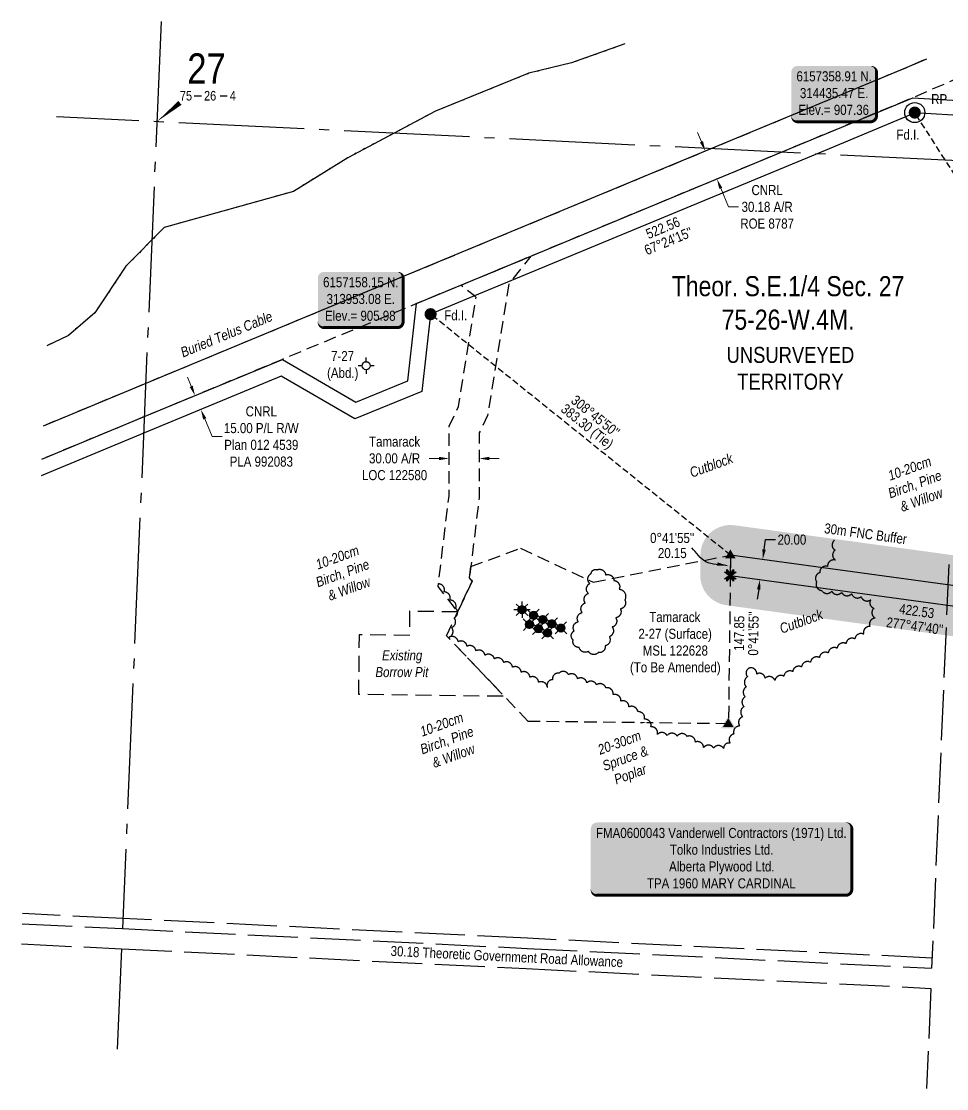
# Model space of a CAD drawing. Extents: x 313545 to 316106, y 6156353 to 6158544.
# Drawn here: x 313545 to 314467, y 6156387 to 6157450 of the extents above; entities that cross this region are included whole.
import ezdxf
from ezdxf.enums import TextEntityAlignment as Align

# ---------------------------------------------------------------- set-up
doc = ezdxf.new("R2010")
doc.units = 0
doc.header["$LTSCALE"] = 5
doc.header["$PDSIZE"] = 0.5
for name, pattern in [('0', [1, 1, 0]), ('foc-ACCESSROAD', [3.75, 2.5, -1.25]), ('foc-QUARTERLINE', [33, 25, -3, 2, -3]), ('foc-TIELINE', [1.875, 1.25, -0.625]), ('foc-UNSURVEYED', [12.5, 10, -2.5]), ('foc-WHEELTRACKS', [2, 0.4, -1.6]), ('HIDDEN2', [4.7625, 3.175, -1.5875])]:
    doc.linetypes.add(name, pattern=pattern)
doc.layers.get('Defpoints').update_dxf_attribs({"color": 9})
for name, color, linetype in [('10', 1, 'Continuous'), ('35', 37, 'Continuous'), ('9', 3, 'Continuous'), ('AS-TELEPHONE-T', 224, 'Continuous'), ('AS-TELUS', 224, 'foc-TEL'), ('C-AR', 13, 'foc-ACCESSROAD'), ('C-SYMBOL', 7, 'Continuous'), ('C-WS', 13, 'foc-ACCESSROAD'), ('C-WS-S', 13, 'Continuous'), ('DETAIL-T', 7, 'Continuous'), ('F-AR', 190, 'foc-ACCESSROAD'), ('F-RW', 190, 'Continuous'), ('F-WS-S', 190, 'Continuous'), ('L-BD', 7, 'Continuous'), ('L-BD1', 253, 'Continuous'), ('L-MON', 1, 'Continuous'), ('L-ROAD-T', 7, 'Continuous'), ('L-SECLBL', 7, 'Continuous'), ('L-SECQ', 8, 'foc-QUARTERLINE'), ('L-TIE', 7, 'foc-TIELINE'), ('L-TIE-T', 7, 'Continuous'), ('L-USEC', 7, 'foc-UNSURVEYED'), ('P-BUFFER-H 30m', 51, 'Continuous'), ('P-BUFFER-T', 40, 'Continuous'), ('P-PROPOSED', 10, 'Continuous'), ('P-PROPOSED-H', 21, 'Continuous'), ('P-TXT', 4, 'Continuous'), ('T-BUSH', 110, '0'), ('T-BUSH-T', 110, 'Continuous'), ('T-EXISTING TFA', 220, 'HIDDEN2'), ('T-EXISTING TFA-T', 220, 'Continuous'), ('T-SLOPE', 48, 'Continuous'), ('T-WATER-P3', 48, 'foc-WHEELTRACKS')]:
    doc.layers.add(name, color=color, linetype=linetype)
for name, color, linetype, lineweight in [('C-AR-T', 13, 'Continuous', 9), ('C-WS-T', 13, 'Continuous', 9), ('F-AR-T', 190, 'Continuous', 9), ('F-RW-T', 190, 'Continuous', 9), ('F-WS-T', 190, 'Continuous', 9)]:
    doc.layers.add(name, color=color, linetype=linetype, lineweight=lineweight)
doc.styles.add('175L', font='ARIALN.TTF', dxfattribs={"height": 20})
doc.styles.add('80', font='ARIALN.TTF', dxfattribs={"height": 10})
doc.styles.add('80CG', font='ARIALN.TTF', dxfattribs={"height": 10})
doc.styles.add('80L', font='ARIALN.TTF', dxfattribs={"height": 10})
doc.styles.add('foc-LtypeFont', font='ARIALN.TTF', dxfattribs={"height": 7.35})
doc.styles.add('SIMPLEX', font='ARIALN.TTF')
doc.linetypes.add('foc-TEL', pattern='A,2,-1,["T",foc-LtypeFont,S=0.2,R=0,X=-0.425,Y=-0.75],-1.24,8', length=12.24)
doc.linetypes.add('foc-TEL-NOLINE', pattern='A,0,-2,["T",foc-LtypeFont,S=0.2,R=0,X=-0.425,Y=-0.75],-10.24', length=12.24)
doc.linetypes.add('foc-TOPO-flowdirection-NOLINE', pattern='A,0,[">",foc-LtypeFont,S=0.3,R=0,X=0,Y=-0.945],-20,[">",foc-LtypeFont,S=0.3,R=0,X=0,Y=-0.945],0', length=20)
doc.dimstyles.new('Compass 5 000', dxfattribs={"dimscale": 5, "dimtxt": 9, "dimasz": 2, "dimexe": 0.2, "dimexo": 0.0625, "dimgap": 0.5, "dimtad": 0, "dimtih": 1, "dimtoh": 1, "dimzin": 0, "dimdsep": 46, "dimtxsty": '80CG', "dimcen": 0.1, "dimse1": 1, "dimse2": 1, "dimclrd": 256, "dimclrt": 256, "dimaunit": 1, "dimadec": 4, "dimazin": 0, "dimtfac": 0.06, "dimtofl": 0, "dimtmove": 0, "dimatfit": 1, "dimfxl": 0.2, "dimtolj": 1, "dimtzin": 0, "dimlwd": -1, "dimarcsym": 0})

# ---------------------------------------------------------------- blocks, each defined once
blk = doc.blocks.new('L-SECLBL')
at = {"layer": '9', "color": 7}
for p, q in [((-5.1, -27.8), (-12.3, -27.8)), ((20.7, -27.8), (13.5, -27.8))]:
    blk.add_line(p, q, dxfattribs=at)
at = {"layer": '10', "color": 2, "style": 'SIMPLEX'}
blk.add_attdef('SEC', text='', height=30, dxfattribs=at).set_placement((0, 0), align=Align.MIDDLE)
at = {"layer": '10', "color": 5, "style": '80L'}
blk.add_attdef('TWP', text='', height=9.5, dxfattribs=at).set_placement((-14.4, -27.4), align=Align.MIDDLE_RIGHT)
blk.add_attdef('RGE', text='', height=9.5, dxfattribs=at).set_placement((3.6, -27.4), align=Align.MIDDLE_CENTER)
blk.add_attdef('MER', text='', height=9.5, dxfattribs=at).set_placement((23.2, -27.4), align=Align.MIDDLE_LEFT)
blk = doc.blocks.new('Gabd')
for p, q in [((-0.81, 0), (-1.62, 0)), ((0, 0.81), (0, 1.62)), ((1.62, 0), (0.81, 0)), ((0, -0.81), (0, -1.62))]:
    blk.add_line(p, q)
blk.add_circle((0, 0), 0.8)
blk = doc.blocks.new('GAS')
h = blk.add_hatch(color=255)
h.dxf.hatch_style = 1
edge = h.paths.add_edge_path()
edge.add_arc((0, 0), 0.9, 0, 360)
for p, q in [((-0.81, 0), (-1.62, 0)), ((-0.57, 0.57), (-1.14, 1.14)), ((0, 0.81), (0, 1.62)), ((0.57, 0.57), (1.14, 1.14)), ((1.62, 0), (0.81, 0)), ((-0.57, -0.57), (-1.14, -1.14)), ((0, -0.81), (0, -1.62)), ((1.14, -1.14), (0.57, -0.57))]:
    blk.add_line(p, q)
blk.add_circle((0, 0), 0.8)
blk = doc.blocks.new('fdia')
at = {"color": 255, "const_width": 1}
blk.add_lwpolyline([(-0.5, 0, 1), (0.5, 0, 1)], format="xyb", close=True, dxfattribs=at)
blk = doc.blocks.new('Fdiaa')
blk.add_blockref('fdia', (0, 0))
blk = doc.blocks.new('fdib')
at = {"color": 1, "const_width": 1.6}
blk.add_lwpolyline([(-0.4, 0, 1), (0.4, 0, 1)], format="xyb", close=True, dxfattribs=at)
at = {"color": 1}
blk.add_circle((0, 0), 0.8, dxfattribs=at)
blk = doc.blocks.new('Fdibb')
blk.add_blockref('fdib', (0, 0))
blk = doc.blocks.new('fdicc')
for name in ['Fdibb', 'Fdiaa']:
    blk.add_blockref(name, (0, 0))
blk = doc.blocks.new('FDI')
blk.add_blockref('fdicc', (0, 0))
blk = doc.blocks.new('*D32')
at = {"layer": 'Defpoints', "color": 0, "transparency": 16777216}
for p in [(314226.8, 6157320.6), (314051.7, 6157248), (314063.3, 6157220.1)]:
    blk.add_point(p, dxfattribs=at)
at = {"layer": 'F-AR-T', "transparency": 16777216}
for p, q in [((314223, 6157329.9), (314219.1, 6157339.1)), ((314242.2, 6157283.5), (314249.9, 6157265)), ((314249.9, 6157265), (314259.9, 6157265))]:
    blk.add_line(p, q, dxfattribs=at)
for points in [[(314224.5, 6157330.5), (314221.4, 6157329.2), (314226.8, 6157320.6)], [(314243.7, 6157284.1), (314240.7, 6157282.9), (314238.4, 6157292.7)]]:
    blk.add_solid(points, dxfattribs=at)
at = {"layer": 'F-AR-T', "transparency": 16777216, "insert": (314288.4, 6157265), "char_height": 10, "attachment_point": 5, "style": '80CG'}
blk.add_mtext('\\A1;CNRL\\P30.18 A/R\\PROE 8787', dxfattribs=at)
blk = doc.blocks.new('*D33')
at = {"layer": 'Defpoints', "color": 0, "transparency": 16777216}
for p in [(313792.7, 6157107.8), (313798.4, 6157094), (313718.4, 6157077)]:
    blk.add_point(p, dxfattribs=at)
at = {"layer": 'F-RW-T', "transparency": 16777216}
for p, q in [((313714.6, 6157086.3), (313710.8, 6157095.5)), ((313728, 6157053.9), (313735.3, 6157036.3)), ((313735.3, 6157036.3), (313745.3, 6157036.3))]:
    blk.add_line(p, q, dxfattribs=at)
for points in [[(313716.1, 6157086.9), (313713.1, 6157085.6), (313718.4, 6157077)], [(313729.6, 6157054.6), (313726.5, 6157053.3), (313724.2, 6157063.2)]]:
    blk.add_solid(points, dxfattribs=at)
at = {"layer": 'F-RW-T', "transparency": 16777216, "insert": (313784.4, 6157036.3), "char_height": 10, "attachment_point": 5, "style": '80CG', "bg_fill": 3, "box_fill_scale": 1.1, "bg_fill_color": 256, "bg_fill_true_color": 13158600, "bg_fill_transparency": 0}
blk.add_mtext('\\A1;CNRL\\P15.00 P/L R/W\\PPlan 012 4539\\PPLA 992083', dxfattribs=at)
blk = doc.blocks.new('*D34')
at = {"layer": 'Defpoints', "color": 0, "transparency": 16777216}
for p in [(314281.3, 6156894), (314459, 6156889.9), (314456.3, 6156870)]:
    blk.add_point(p, dxfattribs=at)
at = {"layer": 'P-TXT', "transparency": 16777216}
for p, q in [((314285.4, 6156923.7), (314286.7, 6156933.6)), ((314286.7, 6156933.6), (314296.7, 6156933.6)), ((314280, 6156884.1), (314278.6, 6156874.2))]:
    blk.add_line(p, q, dxfattribs=at)
for points in [[(314283.7, 6156923.9), (314287, 6156923.5), (314284, 6156913.8)], [(314278.3, 6156884.3), (314281.6, 6156883.9), (314281.3, 6156894)]]:
    blk.add_solid(points, dxfattribs=at)
at = {"layer": 'P-TXT', "transparency": 16777216, "insert": (314313.1, 6156933.6), "char_height": 10, "attachment_point": 5, "style": '80CG'}
blk.add_mtext('\\A1;20.00', dxfattribs=at)
blk = doc.blocks.new('*U36')
h = blk.add_hatch(color=254)
edge = h.paths.add_edge_path()
edge.add_line((-36.5, -28.5), (36.5, -28.5))
edge.add_arc((36.5, -22.5), 6, 270, 360)
edge.add_line((42.5, -22.5), (42.5, 21))
edge.add_arc((36.5, 21), 6, 0, 90)
edge.add_line((36.5, 27), (-36.5, 27))
edge.add_arc((-36.5, 21), 6, 90, 180)
edge.add_line((-42.5, 21), (-42.5, -22.5))
edge.add_arc((-36.5, -22.5), 6, 180, 270)
at = {"color": 1, "flags": 128}
blk.add_lwpolyline([(-36.5, -28.5, 3, 3, 0), (36.5, -28.5, 3, 3, 0.414214), (42.5, -22.5, 3, 3, 0), (42.5, 21, 3, 0, 0.414214), (36.5, 27, 0, 0, 0), (-36.5, 27, 0, 0, 0.414214), (-42.5, 21, 0, 0, 0), (-42.5, -22.5, 0, 3, 0.414214)], format="xyseb", close=True, dxfattribs=at)
blk.add_lwpolyline([(40.7, -15.8, 0, 10, 0), (0, 0, 5, 5, 0)], format="xyseb", dxfattribs=at)
at = {"color": 1, "style": '80'}
blk.add_attdef('ENTER_TEXT_001', (-36, -5), '', height=10, dxfattribs=at)
blk = doc.blocks.new('*U37')
at = {"layer": '35', "color": 3}
blk.add_circle((0, 0), 10, dxfattribs=at)
at = {"layer": '35', "color": 3, "style": '80'}
blk.add_attdef('RP_001', (16.4, 8.4), '', height=10, dxfattribs=at)
blk = doc.blocks.new('*U38')
h = blk.add_hatch(color=255)
edge = h.paths.add_edge_path()
edge.add_line((-124, -37), (124, -37))
edge.add_arc((124, -31), 6, 270, 360)
edge.add_line((130, -31), (130, 29.5))
edge.add_arc((124, 29.5), 6, 0, 90)
edge.add_line((124, 35.5), (-124, 35.5))
edge.add_arc((-124, 29.5), 6, 90, 180)
edge.add_line((-130, 29.5), (-130, -31))
edge.add_arc((-124, -31), 6, 180, 270)
at = {"color": 44, "flags": 128}
blk.add_lwpolyline([(-124, -37, 3, 3, 0), (124, -37, 3, 3, 0.414214), (130, -31, 3, 3, 0), (130, 29.5, 3, 0, 0.414214), (124, 35.5, 0, 0, 0), (-124, 35.5, 0, 0, 0.414214), (-130, 29.5, 0, 0, 0), (-130, -31, 0, 3, 0.414214)], format="xyseb", close=True, dxfattribs=at)
at = {"color": 44, "style": '80'}
blk.add_attdef('ENTER_TEXT_001', (-36, -5), '', height=10, dxfattribs=at)
blk = doc.blocks.new('STRIA')
blk.add_hatch(color=255).paths.add_polyline_path([(-0.04, 1.52), (-1.47, -0.87), (1.39, -0.87)])
blk = doc.blocks.new('STRIAA')
blk.add_blockref('STRIA', (0, 0))
blk = doc.blocks.new('STRIB')
at = {"color": 1}
blk.add_solid([(-1.12, -0.67), (-0.04, 1.13), (1.04, -0.67)], dxfattribs=at)
blk = doc.blocks.new('STRIBB')
blk.add_blockref('STRIB', (0, 0))
blk = doc.blocks.new('STRICC')
for name in ['STRIAA', 'STRIBB']:
    blk.add_blockref(name, (0, 0))
blk = doc.blocks.new('fdspike')
blk.add_blockref('STRICC', (0, 0))
blk = doc.blocks.new('TEMP')
h = blk.add_hatch(color=255)
h.dxf.hatch_style = 1
h.paths.add_polyline_path([(0, 0.25), (-0.67, 1.15), (-0.67, 0.67), (-1.15, 0.67), (-0.25, 0), (-1.15, -0.67), (-0.67, -0.67), (-0.67, -1.15), (0, -0.25), (0.67, -1.15), (0.67, -0.67), (1.15, -0.67), (0.25, 0), (1.15, 0.67), (0.67, 0.67), (0.67, 1.15)])
h.paths.add_polyline_path([(0.57, 0.85), (0.57, 0.57), (0.85, 0.57), (0.08, 0), (0.85, -0.57), (0.57, -0.57), (0.57, -0.85), (0, -0.08), (-0.57, -0.85), (-0.57, -0.57), (-0.85, -0.57), (-0.08, 0), (-0.85, 0.57), (-0.57, 0.57), (-0.57, 0.85), (0, 0.08)], flags=16)
h = blk.add_hatch(color=1)
h.dxf.hatch_style = 1
h.paths.add_polyline_path([(0, 0.08), (-0.57, 0.85), (-0.57, 0.57), (-0.85, 0.57), (-0.08, 0), (-0.85, -0.57), (-0.57, -0.57), (-0.57, -0.85), (0, -0.08), (0.57, -0.85), (0.57, -0.57), (0.85, -0.57), (0.08, 0), (0.85, 0.57), (0.57, 0.57), (0.57, 0.85)])
at = {"color": 1}
for p, q in [((-0.08, 0), (0.08, 0)), ((0, 0.08), (0, -0.08))]:
    blk.add_line(p, q, dxfattribs=at)
at = {"color": 255, "flags": 128}
blk.add_lwpolyline([(-0.25, 0), (-1.15, 0.67), (-0.67, 0.67), (-0.67, 1.15), (0, 0.25), (0.67, 1.15), (0.67, 0.67), (1.15, 0.67), (0.25, 0), (1.15, -0.67), (0.67, -0.67), (0.67, -1.15), (0, -0.25), (-0.67, -1.15), (-0.67, -0.67), (-1.15, -0.67)], close=True, dxfattribs=at)
at = {"color": 1, "flags": 128}
blk.add_lwpolyline([(-0.08, 0), (-0.85, 0.57), (-0.57, 0.57), (-0.57, 0.85), (0, 0.08), (0.57, 0.85), (0.57, 0.57), (0.85, 0.57), (0.08, 0), (0.85, -0.57), (0.57, -0.57), (0.57, -0.85), (0, -0.08), (-0.57, -0.85), (-0.57, -0.57), (-0.85, -0.57)], close=True, dxfattribs=at)
blk = doc.blocks.new('*D40')
at = {"layer": 'C-AR-T', "transparency": 16777216}
for p, q in [((313961.5, 6157014.5), (313951.5, 6157014.5)), ((314011.5, 6157014.4), (314021.5, 6157014.4))]:
    blk.add_line(p, q, dxfattribs=at)
for points in [[(313961.5, 6157016.1), (313961.5, 6157012.8), (313971.5, 6157014.4)], [(314011.5, 6157016.1), (314011.5, 6157012.7), (314001.5, 6157014.4)]]:
    blk.add_solid(points, dxfattribs=at)
at = {"layer": 'Defpoints', "color": 0, "transparency": 16777216}
for p in [(313971.5, 6157017.3), (313971.5, 6157014.4), (314001.5, 6157017.2)]:
    blk.add_point(p, dxfattribs=at)
at = {"layer": 'C-AR-T', "transparency": 16777216, "insert": (313917.2, 6157014.5), "char_height": 10, "attachment_point": 5, "style": '80CG'}
blk.add_mtext('\\A1;Tamarack\\P30.00 A/R\\PLOC 122580', dxfattribs=at)
blk = doc.blocks.new('WC')
at = {"layer": 'L-MON'}
h = blk.add_hatch(color=255, dxfattribs=at)
h.dxf.hatch_style = 1
edge = h.paths.add_edge_path()
edge.add_arc((0, 0), 0.9, 0, 360)
at = {"layer": 'L-MON', "color": 240, "flags": 128}
for points in [[(-0.62, 0.5), (-1.23, 1.12)], [(0.52, 0.61), (1.13, 1.21)], [(-1.18, -1.18), (-0.56, -0.57)], [(1.16, -1.18), (0.56, -0.57)]]:
    blk.add_lwpolyline(points, dxfattribs=at)
at = {"layer": 'L-MON', "color": 240}
for radius in [0.8, 0.373]:
    blk.add_circle((0, 0), radius, dxfattribs=at)

msp = doc.modelspace()

# ---------------------------------------------------------------- hatches: boundary and pattern name
at = {"layer": 'P-BUFFER-H 30m'}
h = msp.add_hatch(color=256, dxfattribs=at)
h.dxf.hatch_style = 1
edge = h.paths.add_edge_path()
edge.add_line((314694.689, 6156889.294), (314675.225, 6156890.529))
edge.add_line((314675.225, 6156890.529), (314255.982, 6156947.913))
edge.add_arc((314251.914, 6156918.194), 29.997, 82.206024, 179.301447)
edge.add_line((314221.92, 6156918.56), (314221.674, 6156898.409))
edge.add_arc((314251.668, 6156898.043), 29.997, 179.301447, 262.206024)
edge.add_line((314247.6, 6156868.324), (314666.177, 6156811.031))
edge.add_arc((314670.245, 6156840.75), 29.997, 262.206024, 266.369563)
edge.add_line((314668.346, 6156810.814), (314689.57, 6156809.467))
edge.add_arc((314691.469, 6156839.404), 29.997, 266.369562, 356.21363)
edge.add_line((314721.4, 6156837.423), (314722.721, 6156857.377))
edge.add_arc((314692.79, 6156859.358), 29.997, 356.21363, 446.369562)
at = {"layer": 'P-PROPOSED-H'}
h = msp.add_hatch(color=256, dxfattribs=at)
h.dxf.hatch_style = 1
h.paths.add_polyline_path([(314692.79, 6156859.358), (314672.237, 6156860.662), (314251.914, 6156918.194), (314251.668, 6156898.043), (314670.245, 6156840.75), (314691.469, 6156839.404)])

# ---------------------------------------------------------------- linework, layer by layer
at = {"layer": 'C-AR', "flags": 128}
msp.add_lwpolyline([(313994.406, 6156892.332), (313980.157, 6156861.743), (313960.538, 6156887.063), (313971.443, 6156977.218), (313971.512, 6157046.747), (313980.87, 6157066.254), (313998.553, 6157174.856), (313996.765, 6157176.271), (313983.294, 6157186.932), (314052.835, 6157215.78), (314033.683, 6157191.586), (314031.146, 6157188.38), (314009.782, 6157057.173), (314001.502, 6157039.911), (314001.438, 6156975.395), (313993.152, 6156906.895), (313991.797, 6156895.699), (313994.406, 6156892.332)], close=True, dxfattribs=at)
at = {"layer": 'C-WS'}
msp.add_lwpolyline([(314042.641, 6156924.972), (314115.19, 6156891.239), (314251.914, 6156918.194), (314249.866, 6156750.224), (314050.364, 6156752.678), (313969.092, 6156837.882), (313994.364, 6156892.283), (313991.752, 6156895.645), (313993.095, 6156906.863)], close=True, dxfattribs=at)
at = {"layer": 'F-AR', "flags": 128}
for points in [[(314516.117, 6157409.207), (314491.132, 6157398.472), (314433.482, 6157373.703), (314311.261, 6157322.992), (314052.835, 6157215.78), (313983.294, 6157186.932), (313939.159, 6157168.624), (313932.658, 6157165.925), (313828.206, 6157122.586), (313805.402, 6157113.124), (313668.825, 6157056.471), (313565.866, 6157013.761)], [(313567.282, 6157047.036), (313670.239, 6157089.744), (313793.831, 6157141.013), (313927.588, 6157196.511), (314240.754, 6157326.428), (314421.737, 6157401.518), (314447.43, 6157412.557)]]:
    msp.add_lwpolyline(points, dxfattribs=at)
at = {"layer": 'F-RW'}
for points in [[(313565.866, 6157013.761), (313668.825, 6157056.471), (313805.402, 6157113.124), (313840.346, 6157092.807), (313878.606, 6157070.563), (313930.49, 6157091.715), (313937.513, 6157154.02), (313939.159, 6157168.624), (313983.294, 6157186.932), (314052.835, 6157215.78), (314311.261, 6157322.992), (314433.482, 6157373.703), (314489.936, 6157370.197), (314520.056, 6157368.326), (314719.696, 6157355.927), (314741.592, 6157354.614), (314761.587, 6157353.414), (315305.773, 6157320.808)], [(315315.097, 6157305.216), (314761.55, 6157338.376), (314741.555, 6157339.576), (314719.06, 6157340.925), (314519.421, 6157353.327), (314499.813, 6157354.545), (314489.302, 6157355.199), (314436.022, 6157358.508), (314346.307, 6157321.284), (314033.683, 6157191.586), (313996.765, 6157176.271), (313953.08, 6157158.151), (313944.403, 6157081.183), (313877.44, 6157053.883), (313804.284, 6157096.414), (313668.122, 6157039.932), (313565.162, 6156997.221)]]:
    msp.add_lwpolyline(points, dxfattribs=at)
at = {"layer": 'L-SECLBL', "flags": 128}
msp.add_lwpolyline([(313680.251, 6157349.839, 0, 4.999, 0), (313703.352, 6157368.539, 0, 0, 0)], format="xyseb", dxfattribs=at)
at = {"layer": 'L-SECQ'}
for p, q in [((313684.49, 6157449.773), (313646.169, 6156546.248)), ((314486.309, 6157310.553), (313580.38, 6157354.707)), ((313645.188, 6156526.157), (313640.944, 6156426.257))]:
    msp.add_line(p, q, dxfattribs=at)
at = {"layer": 'L-USEC'}
for p, q in [((314469.309, 6156908.71), (314452.311, 6156506.876)), ((313646.469, 6156556.302), (313546.6, 6156561.18)), ((314049.603, 6156536.613), (313646.469, 6156556.302)), ((313546.172, 6156551.131), (313646.169, 6156546.248)), ((313646.169, 6156546.248), (314049.307, 6156526.559)), ((314452.736, 6156516.925), (314049.603, 6156536.613)), ((313545.317, 6156531.035), (313645.188, 6156526.157)), ((313645.188, 6156526.157), (314048.325, 6156506.469)), ((314049.307, 6156526.559), (314452.311, 6156506.876)), ((314048.325, 6156506.469), (314451.461, 6156486.78)), ((314451.461, 6156486.78), (314447.235, 6156386.879))]:
    msp.add_line(p, q, dxfattribs=at)
at = {"layer": 'P-PROPOSED'}
msp.add_lwpolyline([(314692.79, 6156859.358), (314672.237, 6156860.662), (314251.914, 6156918.194), (314251.668, 6156898.043), (314670.245, 6156840.75), (314691.47, 6156839.403)], close=True, dxfattribs=at)
at = {"layer": 'T-BUSH', "flags": 128}
msp.add_lwpolyline([(314355.548, 6156933.163, 0.52056705), (314356.02, 6156923.176, 0.52056705), (314356.426, 6156913.217, 0.52056705), (314348.63, 6156906.956, 0.52056705), (314340.834, 6156900.696, 0.52056705), (314337.711, 6156891.55, 0.52056705), (314342.786, 6156883.003, 0.52056705), (314352.752, 6156882.259, 0.52056705), (314362.673, 6156881.008, 0.52056705), (314372.593, 6156879.756, 0.52056705), (314382.128, 6156876.746, 0.52056705), (314391.663, 6156873.736, 0.52056705), (314394.815, 6156865.436, 0.52056705), (314396.001, 6156855.508, 0.52056705), (314390.863, 6156847.264, 0.52056705), (314384.702, 6156839.468, 0.52056705), (314375.851, 6156834.817, 0.52056705), (314366.999, 6156830.167, 0.52056705), (314358.147, 6156825.516, 0.52056705), (314349.296, 6156820.866, 0.52056705), (314340.444, 6156816.215, 0.52056705), (314331.593, 6156811.565, 0.52056705), (314322.741, 6156806.914, 0.52056705), (314313.89, 6156802.264, 0.52056705), (314305.038, 6156797.613, 0.52056705), (314296.137, 6156793.37, 0.52056705), (314286.431, 6156795.771, 0.52056705), (314278.046, 6156799.812, 0.52056705), (314270.738, 6156805.759, 0.52056705), (314268.893, 6156797.018, 0.52056705), (314267.73, 6156787.087, 0.52056705), (314266.567, 6156777.156, 0.52056705), (314265.322, 6156767.235, 0.52056705), (314264.076, 6156757.314, 0.52056705), (314261.205, 6156748.084, 0.52056705), (314255.211, 6156740.137, 0.52056705), (314251.491, 6156730.856, 0.52056705), (314245.075, 6156725.734, 0.52056705), (314235.084, 6156726.129, 0.52056705), (314225.093, 6156726.523, 0.52056705), (314216.887, 6156732.085, 0.52056705), (314208.691, 6156737.72, 0.52056705), (314198.697, 6156738.019, 0.52056705), (314188.709, 6156738.49, 0.52056705), (314179.019, 6156739.56, 0.52056705), (314172.595, 6156747.222, 0.52056705), (314166.095, 6156754.819, 0.52056705), (314159.471, 6156762.309, 0.52056705), (314150.751, 6156767.033, 0.52056705), (314142.694, 6156772.859, 0.52056705), (314134.999, 6156779.243, 0.52056705), (314127.637, 6156786.009, 0.52056705), (314118.48, 6156789.054, 0.52056705), (314108.718, 6156790.997, 0.52056705), (314099.594, 6156795.088, 0.52056705), (314090.47, 6156799.179, 0.52056705), (314080.939, 6156800.554, 0.52056705), (314074.551, 6156794.117, 0.52056705), (314069.392, 6156786.614, 0.52056705), (314060.733, 6156791.613, 0.52056705), (314052.073, 6156796.612, 0.52056705), (314043.41, 6156801.605, 0.52056705), (314034.748, 6156806.598, 0.52056705), (314025.945, 6156811.299, 0.52056705), (314016.624, 6156814.919, 0.52056705), (314007.303, 6156818.538, 0.52056705), (313998.319, 6156822.909, 0.52056705), (313989.408, 6156827.445, 0.52056705), (313980.496, 6156831.98, 0.52056705), (313971.585, 6156836.515, 0.52056705), (313974.005, 6156846.128, 0.52056705), (313976.552, 6156855.797, 0.52056705), (313978.138, 6156865.291, 0.52056705), (313972.339, 6156873.436, 0.52056705), (313966.54, 6156881.582, 0.52056705), (313960.834, 6156889.596, 0.52056705)], format="xyb", dxfattribs=at)
msp.add_lwpolyline([(314146.599, 6156873.673, -0.52056705), (314142.196, 6156864.696, -0.52056705), (314137.533, 6156855.854, -0.52056705), (314133.959, 6156846.577, -0.52056705), (314131.169, 6156836.975, -0.52056705), (314126.944, 6156827.928, -0.52056705), (314120.192, 6156821.176, -0.52056705), (314110.361, 6156822.39, -0.52056705), (314101.149, 6156826.277, -0.52056705), (314095.097, 6156833.689, -0.52056705), (314096.1, 6156842.694, -0.52056705), (314100.146, 6156851.838, -0.52056705), (314104.116, 6156861.011, -0.52056705), (314107.243, 6156870.508, -0.52056705), (314110.243, 6156880.035, -0.52056705), (314111.709, 6156889.926, -0.52056705), (314113.095, 6156899.827, -0.52056705), (314118.973, 6156903.596, -0.52056705), (314127.45, 6156898.454, -0.52056705), (314135.755, 6156892.897, -0.52056705), (314141.029, 6156884.402, -0.52056705)], format="xyb", close=True, dxfattribs=at)
at = {"layer": 'T-EXISTING TFA', "flags": 128}
msp.add_lwpolyline([(313980.145, 6156861.675), (313932.181, 6156862.261), (313931.888, 6156838.266), (313881.898, 6156838.876), (313881.175, 6156779.687), (314026.291, 6156777.915), (313969.092, 6156837.882)], close=True, dxfattribs=at)
at = {"layer": 'T-WATER-P3', "color": 48, "flags": 128}
msp.add_lwpolyline([(314146.584, 6157427.232), (314093.38, 6157408.4), (314051.016, 6157398.064), (313958.052, 6157360.36), (313870.662, 6157314.004), (313816.476, 6157280.418), (313687.537, 6157244.423), (313649.556, 6157205.813), (313618.563, 6157159.512), (313592.204, 6157136.952), (313570.675, 6157126.719)], dxfattribs=at)
at = {"layer": 'T-WATER-P3', "color": 48, "linetype": 'foc-TOPO-flowdirection-NOLINE', "flags": 128}
msp.add_lwpolyline([(314146.584, 6157427.232), (314093.38, 6157408.4), (314051.016, 6157398.064), (313958.052, 6157360.36), (313870.662, 6157314.004), (313816.476, 6157280.418), (313687.537, 6157244.423), (313649.556, 6157205.813), (313618.563, 6157159.512), (313592.204, 6157136.952), (313570.675, 6157126.719)], dxfattribs=at)

# ---------------------------------------------------------------- block references
ref = msp.add_blockref('*U38', (314242.73, 6156616.434))
ref.add_attrib('ENTER_TEXT_001', 'FMA0600043 Vanderwell Contractors (1971) Ltd.', (314117.931, 6156636.52), dxfattribs={"color": 44, "height": 10, "style": '80'})
ref.add_attrib('ENTER_TEXT_002', 'Tolko Industries Ltd.', (314191.492, 6156619.853), dxfattribs={"color": 44, "height": 10, "style": '80'})
ref.add_attrib('ENTER_TEXT_003', 'Alberta Plywood Ltd.', (314190.684, 6156603.186), dxfattribs={"color": 44, "height": 10, "style": '80'})
ref.add_attrib('ENTER_TEXT_004', 'TPA 1960 MARY CARDINAL', (314168.644, 6156586.342), dxfattribs={"color": 44, "height": 10, "style": '80'})
at = {"layer": '35', "color": 5}
msp.add_blockref('*U37', (314435.473, 6157358.908), dxfattribs=at).add_auto_attribs({'RP_001': 'RP'})
at = {"layer": 'C-WS-S', "color": 5, "xscale": 4.999999999999957, "yscale": 4.999999999999957, "zscale": 4.999999999999957}
msp.add_blockref('GAS', (314044.172, 6156863.781), dxfattribs=at)
at = {"layer": 'DETAIL-T', "color": 4}
ref = msp.add_blockref('*U36', (314354.891, 6157378.276), dxfattribs=dict(at, xscale=0.99988389, yscale=0.99988389, zscale=0.99988389))
ref.add_attrib('ENTER_TEXT_001', '6157358.91 N.', (314317.6, 6157390.047), dxfattribs={"layer": '0', "color": 1, "height": 9.99884, "style": '80'})
ref.add_attrib('ENTER_TEXT_002', '314435.47 E.', (314321.075, 6157373.341), dxfattribs={"layer": '0', "color": 1, "height": 9.99884, "style": '80'})
ref.add_attrib('ENTER_TEXT_003', 'Elev.= 907.36', (314319.52, 6157356.636), dxfattribs={"layer": '0', "color": 1, "height": 9.99884, "style": '80'})
ref = msp.add_blockref('*U36', (313883.248, 6157173.23), dxfattribs=dict(at, xscale=0.99988389, yscale=0.99988389, zscale=0.99988389))
ref.add_attrib('ENTER_TEXT_001', '6157158.15 N.', (313845.957, 6157185.001), dxfattribs={"layer": '0', "color": 1, "height": 9.99884, "style": '80'})
ref.add_attrib('ENTER_TEXT_002', '313953.08 E.', (313849.432, 6157168.295), dxfattribs={"layer": '0', "color": 1, "height": 9.99884, "style": '80'})
ref.add_attrib('ENTER_TEXT_003', 'Elev.= 905.98', (313847.863, 6157151.59), dxfattribs={"layer": '0', "color": 1, "height": 9.99884, "style": '80'})
at = {"layer": 'F-WS-S', "color": 5, "xscale": 4.999419449999957, "yscale": 4.999419449999957, "zscale": 4.999419449999957}
msp.add_blockref('Gabd', (313888.917, 6157106.843), dxfattribs=at)
at = {"layer": 'L-MON'}
for name, p, xscale, yscale, zscale in [('FDI', (314435.473, 6157358.908), 4.999999999999957, 4.999999999999957, 4.999999999999957), ('FDI', (313953.08, 6157158.151), 4.999999999999957, 4.999999999999957, 4.999999999999957), ('TEMP', (314251.668, 6156898.043), 4.999419449999981, 4.999419449999981, 4.999419449999981)]:
    msp.add_blockref(name, p, dxfattribs=dict(at, xscale=xscale, yscale=yscale, zscale=zscale))
at = {"layer": 'L-MON', "color": 2}
for name, p, xscale, yscale, zscale in [('fdspike', (314251.914, 6156918.194), 4.999419449999981, 4.999419449999981, 4.999419449999981), ('WC', (314055.74, 6156858.234), 4.99941944999996, 4.99941944999996, 4.99941944999996), ('WC', (314051.524, 6156849.167), 4.99941944999996, 4.99941944999996, 4.99941944999996), ('fdspike', (314249.866, 6156750.224), 4.999419449999981, 4.999419449999981, 4.999419449999981)]:
    msp.add_blockref(name, p, dxfattribs=dict(at, xscale=xscale, yscale=yscale, zscale=zscale))
at = {"layer": 'L-MON', "color": 5, "xscale": 4.999419449999965, "yscale": 4.999419449999965, "zscale": 4.999419449999965}
for p in [(314064.806, 6156854.018), (314073.872, 6156849.801), (314060.591, 6156844.951), (314069.657, 6156840.734), (314082.939, 6156845.585)]:
    msp.add_blockref('WC', p, dxfattribs=at)
at = {"layer": 'L-SECLBL'}
msp.add_blockref('L-SECLBL', (313729.816, 6157403.091), dxfattribs=at).add_auto_attribs({'SEC': '27', 'TWP': '75', 'RGE': '26', 'MER': '4'})

# ---------------------------------------------------------------- texts
at = {"layer": 'C-WS-T', "insert": (314151.335, 6156861.527), "char_height": 9.99883, "attachment_point": 1, "style": '80L'}
msp.add_mtext_dynamic_manual_height_columns('\\pi19.608;Tamarack\\P\\pi8.8075;2-27 (Surface)\\P\\pi13.111;MSL 122628\\P\\pi0.39443;(To Be Amended)', width=89.80982, gutter_width=50, heights=[0], dxfattribs=at)
at = {"layer": 'F-WS-T', "insert": (313849.538, 6157121.413), "char_height": 9.99883, "attachment_point": 1, "style": '80L'}
msp.add_mtext_dynamic_manual_height_columns('\\A1;\\pi4.3725;7-27\\P\\pi0.3962;(Abd.)', width=30.59793, gutter_width=50, heights=[0], dxfattribs=at)
at = {"layer": 'L-BD', "style": '80L'}
for s, p in [('522.56', (314184.52, 6157244.181)), ("67°24'15''", (314189.995, 6157231.026))]:
    msp.add_text(s, height=9.9988, rotation=22.5956, dxfattribs=at).set_placement(p, align=Align.MIDDLE)
at = {"layer": 'L-BD1', "style": '80L'}
for s, p in [("0°41'55''", (314193.766, 6156935.294)), ('20.15', (314193.894, 6156920.296))]:
    msp.add_text(s, height=9.9988, dxfattribs=at).set_placement(p, align=Align.MIDDLE)
for s, height, rotation, p in [('422.53', 9.9988, 352.206, (314437.473, 6156862.519)), ('147.85', 9.9988, 89.3014, (314260.464, 6156840.292)), ("0°41'55''", 9.9988, 89.3014, (314274.711, 6156840.119)), ("277°47'40''", 9.99884, 352.206, (314435.439, 6156847.66))]:
    msp.add_text(s, height=height, rotation=rotation, dxfattribs=at).set_placement(p, align=Align.MIDDLE)
at = {"layer": 'L-MON', "char_height": 9.9978, "width": 22.03916, "attachment_point": 5, "style": '80CG'}
for insert in [(314428.717, 6157336.847), (313978.118, 6157156.969)]:
    msp.add_mtext('\\A1;Fd.I.', dxfattribs=dict(at, insert=insert))
at = {"layer": 'L-ROAD-T', "style": '80L'}
msp.add_text('30.18 Theoretic Government Road Allowance', height=9.99889, rotation=357.203899, dxfattribs=at).set_placement((314029.04, 6156518.456), align=Align.MIDDLE_CENTER)
at = {"layer": 'L-TIE-T', "style": '80L'}
for s, p in [("308°45'50''", (314117.365, 6157056.689)), ('383.30 (Tie)', (314108.444, 6157045.579))]:
    msp.add_text(s, height=9.99884, rotation=321.2363, dxfattribs=at).set_placement(p, align=Align.MIDDLE)
at = {"layer": 'T-BUSH-T', "char_height": 9.99885, "attachment_point": 1, "rotation": 20, "style": '80L'}
for insert in [(314401.795, 6156999.558), (313935.539, 6156744.586)]:
    msp.add_mtext_dynamic_manual_height_columns('\\pi6.2667;{\\fArial Narrow|b0|i1|c0|p34;10-20cm \\P\\pi0.30215;Birch, Pine\\P\\pi3.7465; & Willow}', width=55.2092, gutter_width=50, heights=[0], dxfattribs=dict(at, insert=insert))
at = {"layer": 'T-SLOPE', "char_height": 9.99885, "attachment_point": 1, "rotation": 20, "style": '80L'}
for insert in [(314203.022, 6157002.12), (314292.629, 6156846.694)]:
    msp.add_mtext_dynamic_manual_height_columns('\\pi7.4502;{\\fArial Narrow|b0|i1|c0|p34;Cutblock}', width=59.03588, gutter_width=50, heights=[0], dxfattribs=dict(at, insert=insert))

# ---------------------------------------------------------------- dimensions: what is measured, and where the dimension line sits
at = {"layer": 'C-AR-T', "color": 6}
dim = msp.add_aligned_dim(p1=(314001.48, 6157017.239), p2=(313971.483, 6157017.269), distance=2.828, text='Tamarack\\P30.00 A/R\\PLOC 122580', dimstyle='Compass 5 000', dxfattribs=at)
dim.commit()
dim.dimension.update_dxf_attribs({"geometry": '*D40', "text_midpoint": (313917.189, 6157014.46)})
at = {"layer": 'F-AR-T', "color": 2}
dim = msp.add_linear_dim(base=(314226.793, 6157320.637), p1=(314063.265, 6157220.107), p2=(314051.695, 6157247.997), angle=112.531154, text='CNRL\\P30.18 A/R\\PROE 8787', dimstyle='Compass 5 000', dxfattribs=at)
dim.commit()
dim.dimension.update_dxf_attribs({"geometry": '*D32', "text_midpoint": (314288.407, 6157265.003), "dimtype": 161})

# ---------------------------------------------------------------- leaders
at = {"layer": 'L-BD1', "path_type": 1}
msp.add_leader([(314248.582, 6156907.661), (314227.388, 6156911.526), (314213.433, 6156925.386)], dimstyle='Compass 5 000', override={"dimgap": 0.5, "dimtad": 0}, dxfattribs=at)

# ---------------------------------------------------------------- next in the draw order: texts
at = {"layer": 'C-SYMBOL', "color": 3, "insert": (314309.238, 6157196.044), "char_height": 20, "width": 230.9367, "attachment_point": 2, "style": '175L', "bg_fill": 2}
msp.add_mtext('Theor. S.E.1/4 Sec. 27\\P75-26-W.4M.', dxfattribs=at)
at = {"layer": 'P-BUFFER-T', "insert": (314346.132, 6156950.105), "char_height": 9.99885, "attachment_point": 1, "rotation": 352.206024, "style": '80L', "bg_fill": 3, "box_fill_scale": 1.15, "bg_fill_color": 256, "bg_fill_true_color": 256, "bg_fill_transparency": 0}
msp.add_mtext_dynamic_manual_height_columns('30m FNC Buffer', width=89.38387, gutter_width=50, heights=[0], dxfattribs=at)
at = {"layer": 'T-BUSH-T', "char_height": 9.99885, "attachment_point": 1, "rotation": 20, "style": '80L', "bg_fill": 2}
for s, insert in [('\\pi6.2667;{\\fArial Narrow|b0|i1|c0|p34;10-20cm \\P\\pi0.30215;Birch, Pine\\P\\pi3.7465; & Willow}', (313831.596, 6156911.027)), ('\\pi5.7551;{\\fArial Narrow|b0|i1|c0|p34;20-30cm \\P\\pi4.5411;Spruce &\\P\\pi10.83;Poplar}', (314113.129, 6156726.712))]:
    msp.add_mtext_dynamic_manual_height_columns(s, width=55.2092, gutter_width=50, heights=[0], dxfattribs=dict(at, insert=insert))
at = {"layer": 'T-EXISTING TFA-T', "insert": (313896.484, 6156823.392), "char_height": 9.99768, "attachment_point": 1, "style": '80L', "bg_fill": 3, "box_fill_scale": 1.15, "bg_fill_color": 256, "bg_fill_true_color": 256, "bg_fill_transparency": 0}
msp.add_mtext_dynamic_manual_height_columns('\\pi8.2232;{\\fArial Narrow|b0|i1|c0|p34;Existing \\P\\pi1.6047;Borrow Pit}', width=55.97346, gutter_width=50, heights=[0], dxfattribs=at)

# ---------------------------------------------------------------- next in the draw order: linework, layer by layer
at = {"layer": 'AS-TELUS', "linetype": 'foc-TEL-NOLINE', "flags": 128}
msp.add_lwpolyline([(313567.282, 6157047.036), (313927.588, 6157196.511), (314240.754, 6157326.428), (314421.737, 6157401.518), (314447.429, 6157412.557)], dxfattribs=at)
at = {"layer": 'L-TIE'}
for p, q in [((314698.733, 6156949.162), (314435.473, 6157358.908)), ((314251.914, 6156918.194), (313953.08, 6157158.151))]:
    msp.add_line(p, q, dxfattribs=at)

# ---------------------------------------------------------------- next in the draw order: dimensions: what is measured, and where the dimension line sits
at = {"layer": 'P-TXT', "color": 5}
dim = msp.add_linear_dim(base=(314281.315, 6156893.986), p1=(314458.991, 6156889.85), p2=(314456.279, 6156870.037), angle=262.206024, text='20.00', dimstyle='Compass 5 000', dxfattribs=at)
dim.commit()
dim.dimension.update_dxf_attribs({"geometry": '*D34', "text_midpoint": (314313.131, 6156933.614), "dimtype": 161})

# ---------------------------------------------------------------- next in the draw order: texts
at = {"color": 3, "insert": (314311.584, 6157104.157), "char_height": 15.99829, "attachment_point": 5, "style": '80L', "bg_fill": 2}
msp.add_mtext_dynamic_manual_height_columns('UNSURVEYED TERRITORY', width=131.54993, gutter_width=47.5, heights=[0], dxfattribs=at)

# ---------------------------------------------------------------- next in the draw order: dimensions: what is measured, and where the dimension line sits
at = {"layer": 'F-RW-T', "color": 2}
dim = msp.add_linear_dim(base=(313718.432, 6157077.048), p1=(313798.421, 6157093.982), p2=(313792.671, 6157107.843), angle=112.529386, text='CNRL\\P15.00 P/L R/W\\PPlan 012 4539\\PPLA 992083', dimstyle='Compass 5 000', override={"dimtfill": 1}, dxfattribs=at)
dim.commit()
dim.dimension.update_dxf_attribs({"geometry": '*D33', "text_midpoint": (313784.404, 6157036.342), "dimtype": 161})

# ---------------------------------------------------------------- next in the draw order: texts
at = {"layer": 'AS-TELEPHONE-T', "insert": (313702.459, 6157124.018), "char_height": 9.99784, "attachment_point": 1, "rotation": 22.452736, "style": '80L', "bg_fill": 3, "box_fill_scale": 1.2, "bg_fill_color": 256, "bg_fill_transparency": 0}
msp.add_mtext_dynamic_manual_height_columns('\\pi0.30456;{\\fArial Narrow|b0|i1|c0|p34;Buried Telus Cable}', width=97.22539, gutter_width=50, heights=[0], dxfattribs=at)

doc.saveas('drawing.dxf')
